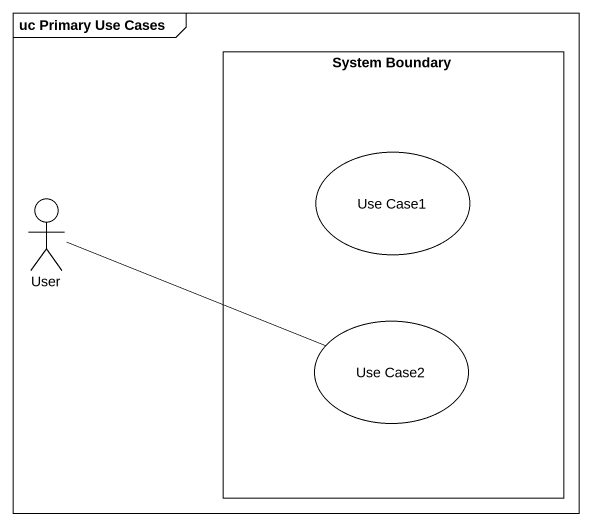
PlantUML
@startuml
mainframe uc Primary Use Cases
rectangle "System Boundary" as System_Boundary {
  usecase "Use Case1" as Use_Case1
  usecase "Use Case2" as Use_Case2
}
actor User
User -right- Use_Case2
@enduml
